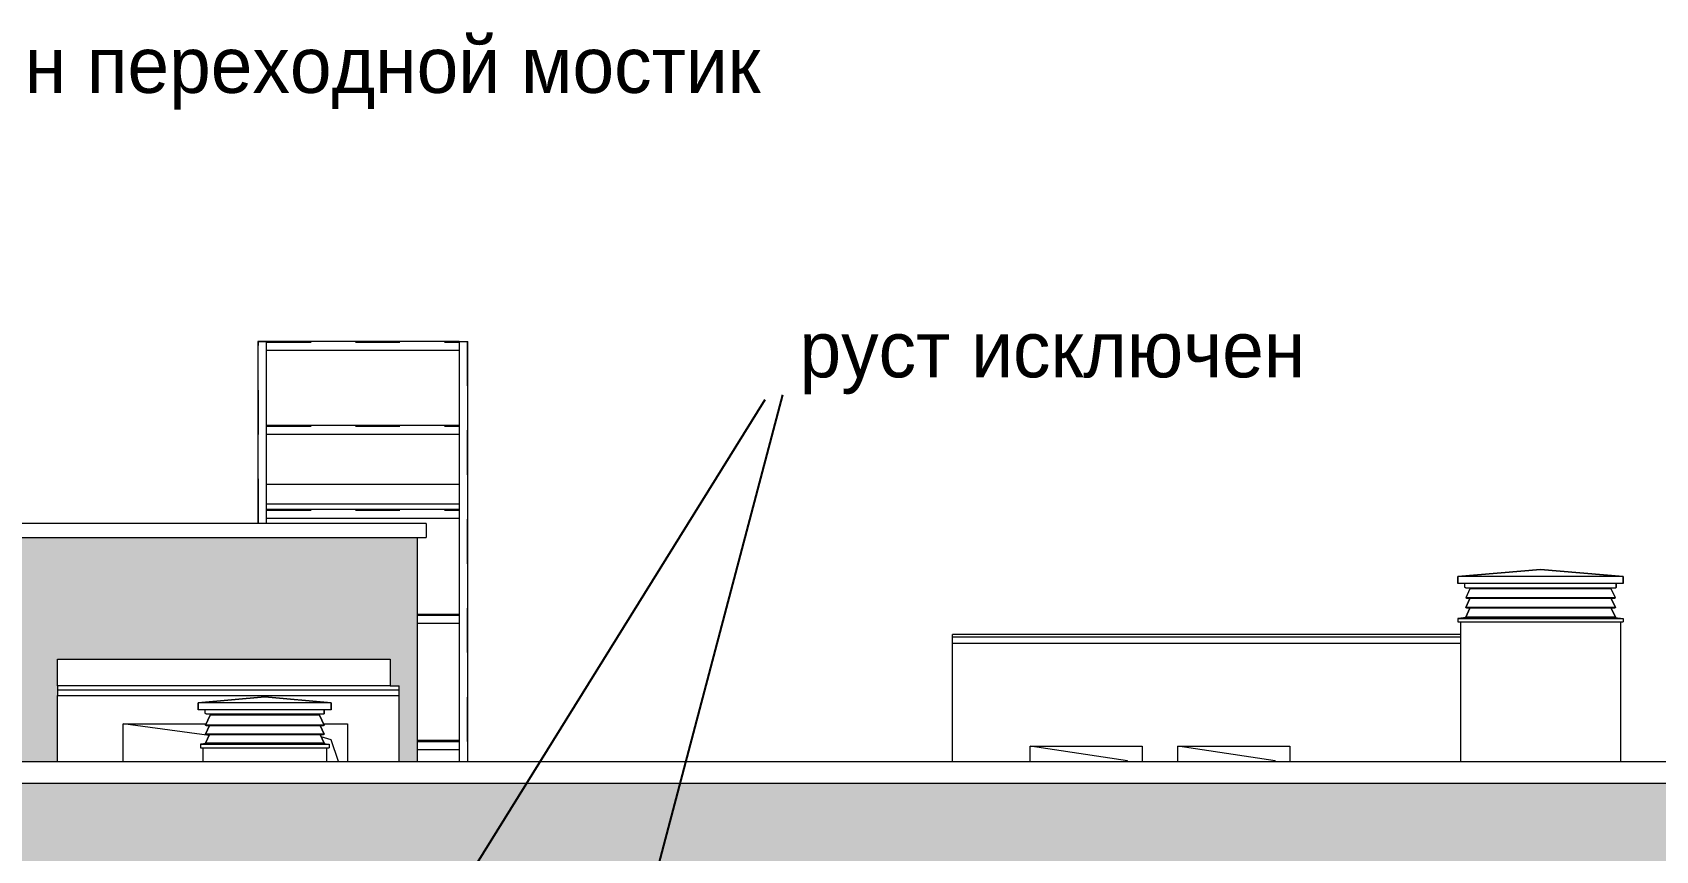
# Model space of a CAD drawing. Header units: millimetres. Extents: x 3914 to 319671, y -18248 to 19136.
# Drawn here: x 129755 to 141344, y 13295 to 19136 of the extents above; entities that cross this region are included whole.
import ezdxf

# ---------------------------------------------------------------- set-up
doc = ezdxf.new("R2010")
doc.units = ezdxf.units.MM
doc.linetypes.add('Штрих', pattern=[635, 317.5, -317.5])
for name, color, linetype, lineweight in [('A-GENM', 7, 'Continuous', 9), ('A-GENM-HDLN', 7, 'Штрих', 5), ('A-GLAZ', 7, 'Continuous', 9), ('A-GLAZ-1', 7, 'Continuous', 5), ('A-ROOF', 7, 'Continuous', 9), ('A-WALL', 7, 'Continuous', 5), ('A-WALL-PATT', 7, 'Continuous', 5), ('I-WALL', 7, 'Continuous', 5), ('S-BEAM', 7, 'Continuous', 9)]:
    doc.layers.add(name, color=color, linetype=linetype, lineweight=lineweight)

# ---------------------------------------------------------------- blocks, each defined once
blk = doc.blocks.new('парапет4 - парапет-20644611-АР2_ТР1_Фасад 1-___')
at = {"layer": 'A-GENM'}
for p, q in [((89050, 13930), (125390, 13930)), ((89057, 13776), (125383, 13776))]:
    blk.add_line(p, q, dxfattribs=at)
blk = doc.blocks.new('ОМ_Уголок_ГОСТ 8509-93 - ОМ_Уголок_ГОСТ 8509-93-30774130-АР2_ТР1_Фасад 1-___')
at = {"layer": 'A-GENM'}
for p, q in [((93607, 14080), (93310, 14080)), ((93310, 14017), (93607, 14017))]:
    blk.add_line(p, q, dxfattribs=at)
at = {"layer": 'A-GENM-HDLN'}
blk.add_line((93310, 14074), (93607, 14074), dxfattribs=at)
blk = doc.blocks.new('ОМ_Уголок_ГОСТ 8509-93 - ОМ_Уголок_ГОСТ 8509-93-30774131-АР2_ТР1_Фасад 1-___')
at = {"layer": 'A-GENM'}
for p, q in [((93607, 15730), (92233, 15730)), ((92233, 15667), (93607, 15667))]:
    blk.add_line(p, q, dxfattribs=at)
at = {"layer": 'A-GENM-HDLN'}
blk.add_line((92233, 15724), (93607, 15724), dxfattribs=at)
blk = doc.blocks.new('ОМ_Уголок_ГОСТ 8509-93 - ОМ_Уголок_ГОСТ 8509-93-V107-АР2_ТР1_Фасад 1-___')
at = {"layer": 'A-GENM'}
for p, q in [((92170, 16930), (92233, 16930)), ((92170, 16930), (92170, 15630)), ((92233, 15630), (92233, 16930))]:
    blk.add_line(p, q, dxfattribs=at)
at = {"layer": 'A-GENM-HDLN'}
for p, q in [((92176, 16930), (92170, 16930)), ((92233, 16930), (92176, 16930)), ((92176, 15630), (92176, 16930))]:
    blk.add_line(p, q, dxfattribs=at)
blk = doc.blocks.new('ОМ_Уголок_ГОСТ 8509-93 - ОМ_Уголок_ГОСТ 8509-93-V108-АР2_ТР1_Фасад 1-___')
at = {"layer": 'A-GENM'}
for p, q in [((93607, 16930), (93670, 16930)), ((93607, 16930), (93607, 13930)), ((93670, 13930), (93670, 16930))]:
    blk.add_line(p, q, dxfattribs=at)
at = {"layer": 'A-GENM-HDLN'}
for p, q in [((93607, 16930), (93664, 16930)), ((93664, 16930), (93670, 16930)), ((93664, 16930), (93664, 13930))]:
    blk.add_line(p, q, dxfattribs=at)
blk = doc.blocks.new('ОМ_Лист_Прокат_ГОСТ 19903-2015 - ОМ_Лист_Прокат_ГОСТ 19903-2015-30774132-АР2_ТР1_Фасад 1-___')
at = {"layer": 'A-GENM'}
for p, q in [((92233, 15910), (93607, 15910)), ((92233, 15770), (93607, 15770))]:
    blk.add_line(p, q, dxfattribs=at)
blk = doc.blocks.new('ЗВ_Общее_Ламель_СКБ_Полоса - ЗВ_Общее_Ламель_СКБ_Полоса-28280205-АР2_ТР1_Фасад 1-___')
at = {"layer": 'S-BEAM'}
for p, q in [((92615, 14187), (92643, 14126)), ((92643, 14126), (92639, 14124))]:
    blk.add_line(p, q, dxfattribs=at)
blk = doc.blocks.new('ЗВ_Общее_Ламель_СКБ_Полоса - ЗВ_Общее_Ламель_СКБ_Полоса-V140-АР2_ТР1_Фасад 1-___')
at = {"layer": 'S-BEAM'}
for p, q in [((91797, 14126), (91825, 14187)), ((91801, 14124), (91797, 14126))]:
    blk.add_line(p, q, dxfattribs=at)
blk = doc.blocks.new('ЗВ_Общее_Ламель_СКБ_Полоса - ЗВ_Общее_Ламель_СКБ_Полоса-28279588-АР2_ТР1_Фасад 1-___')
at = {"layer": 'S-BEAM'}
for p, q in [((118635, 14187), (118607, 14126)), ((119453, 14126), (119425, 14187)), ((118607, 14126), (118611, 14124)), ((119453, 14126), (118607, 14126)), ((118611, 14124), (119449, 14124)), ((119449, 14124), (119453, 14126))]:
    blk.add_line(p, q, dxfattribs=at)
blk = doc.blocks.new('ЗВ_Общее_Ламель_СКБ_Полоса - ЗВ_Общее_Ламель_СКБ_Полоса-V134-АР2_ТР1_Фасад 1-___')
at = {"layer": 'S-BEAM'}
for p, q in [((118640, 14262), (118607, 14190)), ((119420, 14262), (118640, 14262)), ((119453, 14190), (119420, 14262)), ((118607, 14190), (118611, 14187)), ((119453, 14190), (118607, 14190)), ((118611, 14187), (119449, 14187)), ((119449, 14187), (119453, 14190))]:
    blk.add_line(p, q, dxfattribs=at)
blk = doc.blocks.new('ЗВ_Общее_Ламель_СКБ_Полоса - ЗВ_Общее_Ламель_СКБ_Полоса-V141-АР2_ТР1_Фасад 1-___')
at = {"layer": 'S-BEAM'}
for p, q in [((91797, 14190), (91830, 14262)), ((91801, 14187), (91797, 14190))]:
    blk.add_line(p, q, dxfattribs=at)
blk = doc.blocks.new('ЗВ_Общее_Ламель_СКБ_Полоса - ЗВ_Общее_Ламель_СКБ_Полоса-V142-АР2_ТР1_Фасад 1-___')
at = {"layer": 'S-BEAM'}
for p, q in [((92610, 14262), (92643, 14190)), ((92643, 14190), (92639, 14187))]:
    blk.add_line(p, q, dxfattribs=at)
blk = doc.blocks.new('ЗВ_Общее_Труба профильная_СКБ - ЗВ_Общее_Труба профильная_СКБ-28280207-АР2_ТР1_Фасад 1-___')
at = {"layer": 'S-BEAM'}
blk.add_line((92645, 14276), (92645, 14300), dxfattribs=at)
at = {"layer": 'S-BEAM', "flags": 128}
blk.add_lwpolyline([(92639, 14270), (92640, 14270), (92642, 14271), (92643, 14271), (92644, 14272), (92644, 14273), (92645, 14275), (92645, 14276)], dxfattribs=at)
blk = doc.blocks.new('ЗВ_Общее_Труба профильная_СКБ - ЗВ_Общее_Труба профильная_СКБ-28279590-АР2_ТР1_Фасад 1-___')
at = {"layer": 'S-BEAM'}
for p, q in [((118605, 14276), (118605, 14300)), ((118611, 14270), (119449, 14270)), ((119455, 14300), (119455, 14276))]:
    blk.add_line(p, q, dxfattribs=at)
at = {"layer": 'S-BEAM', "flags": 128}
for points in [[(118611, 14270), (118610, 14270), (118608, 14271), (118607, 14271), (118606, 14272), (118606, 14273), (118605, 14275), (118605, 14276)], [(119455, 14276), (119455, 14275), (119454, 14273), (119454, 14272), (119453, 14271), (119452, 14271), (119450, 14270), (119449, 14270)]]:
    blk.add_lwpolyline(points, dxfattribs=at)
blk = doc.blocks.new('ЗВ_Общее_Покрывной элемент_СКБ - ЗВ_Общее_Покрывной элемент_СКБ-28280209-АР2_ТР1_Фасад 1-___')
at = {"layer": 'S-BEAM'}
for p, q in [((91745, 14350), (92220, 14392)), ((91745, 14300), (91745, 14350))]:
    blk.add_line(p, q, dxfattribs=at)
blk = doc.blocks.new('ЗВ_Общее_Покрывной элемент_СКБ - ЗВ_Общее_Покрывной элемент_СКБ-V143-АР2_ТР1_Фасад 1-___')
at = {"layer": 'S-BEAM'}
for p, q in [((92220, 14392), (92695, 14350)), ((92695, 14350), (92695, 14300))]:
    blk.add_line(p, q, dxfattribs=at)
blk = doc.blocks.new('ЗВ_Общее_Покрывной элемент_СКБ - ЗВ_Общее_Покрывной элемент_СКБ-28280210-АР2_ТР1_Фасад 1-___')
at = {"layer": 'S-BEAM'}
for p, q in [((92220, 14392), (91745, 14350)), ((92695, 14350), (92220, 14392)), ((91745, 14350), (91745, 14300)), ((92695, 14350), (91745, 14350)), ((92695, 14300), (91745, 14300)), ((92695, 14300), (92695, 14350))]:
    blk.add_line(p, q, dxfattribs=at)
blk = doc.blocks.new('ЗВ_Общее_Отлив_СКБ - ЗВ_Общее_Отлив_СКБ-28280211-АР2_ТР1_Фасад 1-___')
at = {"layer": 'S-BEAM'}
for p, q in [((91825, 14060), (91760, 14053)), ((91760, 14053), (92680, 14053)), ((91760, 14053), (91760, 14028)), ((91760, 14028), (92680, 14028)), ((92615, 14060), (92680, 14053)), ((92680, 14053), (92680, 14028))]:
    blk.add_line(p, q, dxfattribs=at)
blk = doc.blocks.new('ЗВ_Общее_Ламель_СКБ_Полоса - ЗВ_Общее_Ламель_СКБ_Полоса-39497457-АР2_ТР1_Фасад 1-___')
at = {"layer": 'S-BEAM'}
for p, q in [((101835, 15094), (101864, 15030)), ((101864, 15030), (101860, 15028))]:
    blk.add_line(p, q, dxfattribs=at)
blk = doc.blocks.new('ЗВ_Общее_Ламель_СКБ_Полоса - ЗВ_Общее_Ламель_СКБ_Полоса-V144-АР2_ТР1_Фасад 1-___')
at = {"layer": 'S-BEAM'}
for p, q in [((100796, 15030), (100825, 15094)), ((100800, 15028), (100796, 15030))]:
    blk.add_line(p, q, dxfattribs=at)
blk = doc.blocks.new('ЗВ_Общее_Ламель_СКБ_Полоса - ЗВ_Общее_Ламель_СКБ_Полоса-28281197-АР2_ТР1_Фасад 1-___')
at = {"layer": 'S-BEAM'}
for p, q in [((100825, 15094), (100796, 15030)), ((101835, 15094), (100825, 15094)), ((101864, 15030), (101835, 15094)), ((100796, 15030), (100800, 15028)), ((101864, 15030), (100796, 15030)), ((100800, 15028), (101860, 15028)), ((101860, 15028), (101864, 15030))]:
    blk.add_line(p, q, dxfattribs=at)
blk = doc.blocks.new('ЗВ_Общее_Труба профильная_СКБ - ЗВ_Общее_Труба профильная_СКБ-39497458-АР2_ТР1_Фасад 1-___')
at = {"layer": 'S-BEAM'}
blk.add_line((101870, 15176), (101870, 15200), dxfattribs=at)
at = {"layer": 'S-BEAM', "flags": 128}
blk.add_lwpolyline([(101864, 15170), (101865, 15170), (101867, 15171), (101868, 15171), (101869, 15172), (101869, 15173), (101870, 15175), (101870, 15176)], dxfattribs=at)
blk = doc.blocks.new('ЗВ_Общее_Труба профильная_СКБ - ЗВ_Общее_Труба профильная_СКБ-28281366-АР2_ТР1_Фасад 1-___')
at = {"layer": 'S-BEAM'}
for p, q in [((100790, 15176), (100790, 15200)), ((101870, 15200), (101870, 15176)), ((100796, 15170), (101864, 15170))]:
    blk.add_line(p, q, dxfattribs=at)
at = {"layer": 'S-BEAM', "flags": 128}
for points in [[(100796, 15170), (100795, 15170), (100793, 15171), (100792, 15171), (100791, 15172), (100791, 15173), (100790, 15175), (100790, 15176)], [(101870, 15176), (101870, 15175), (101869, 15173), (101869, 15172), (101868, 15171), (101867, 15171), (101865, 15170), (101864, 15170)]]:
    blk.add_lwpolyline(points, dxfattribs=at)
blk = doc.blocks.new('ЗВ_Общее_Покрывной элемент_СКБ - ЗВ_Общее_Покрывной элемент_СКБ-39497460-АР2_ТР1_Фасад 1-___')
at = {"layer": 'S-BEAM'}
for p, q in [((100740, 15250), (101330, 15302)), ((100740, 15200), (100740, 15250))]:
    blk.add_line(p, q, dxfattribs=at)
blk = doc.blocks.new('ЗВ_Общее_Покрывной элемент_СКБ - ЗВ_Общее_Покрывной элемент_СКБ-V145-АР2_ТР1_Фасад 1-___')
at = {"layer": 'S-BEAM'}
for p, q in [((101330, 15302), (101920, 15250)), ((101920, 15250), (101920, 15200))]:
    blk.add_line(p, q, dxfattribs=at)
blk = doc.blocks.new('ЗВ_Общее_Покрывной элемент_СКБ - ЗВ_Общее_Покрывной элемент_СКБ-39497461-АР2_ТР1_Фасад 1-___')
at = {"layer": 'S-BEAM'}
for p, q in [((101330, 15302), (100740, 15250)), ((101920, 15250), (101330, 15302)), ((100740, 15250), (100740, 15200)), ((101920, 15250), (100740, 15250)), ((101920, 15200), (100740, 15200)), ((101920, 15200), (101920, 15250))]:
    blk.add_line(p, q, dxfattribs=at)
blk = doc.blocks.new('ЗВ_Общее_Отлив_СКБ - ЗВ_Общее_Отлив_СКБ-39497462-АР2_ТР1_Фасад 1-___')
at = {"layer": 'S-BEAM'}
for p, q in [((100820, 14960), (100740, 14952)), ((100740, 14952), (101920, 14952)), ((100740, 14952), (100740, 14927)), ((101840, 14960), (101920, 14952)), ((101920, 14952), (101920, 14927)), ((100740, 14927), (101920, 14927))]:
    blk.add_line(p, q, dxfattribs=at)
blk = doc.blocks.new('Фартук_СКБ_Полоса - Ф1_860 мм_Стена 650 мм-31988170-АР2_ТР1_Фасад 1-___')
at = {"layer": 'A-GENM'}
for p, q in [((93372, 15630), (85010, 15630)), ((93372, 15630), (93372, 15530)), ((85010, 15530), (93372, 15530))]:
    blk.add_line(p, q, dxfattribs=at)
blk = doc.blocks.new('AR_Отверстие прямоугольное _в стене__БезПР - AR_Отверстие прямоугольное _в стене__БезПР-35794787-АР2_ТР1_Фасад 1-___')
at = {"layer": 'A-GLAZ-1'}
for p, q in [((92695, 14085), (92623, 14107)), ((92747, 13930), (92695, 14085))]:
    blk.add_line(p, q, dxfattribs=at)
blk = doc.blocks.new('AR_Отверстие прямоугольное _в стене__БезПР - AR_Отверстие прямоугольное _в стене__БезПР-35794792-АР2_ТР1_Фасад 1-___')
at = {"layer": 'A-GLAZ-1'}
blk.add_line((91822, 14116), (91210, 14200), dxfattribs=at)
blk = doc.blocks.new('AR_Отверстие прямоугольное _в стене__БезПР - AR_Отверстие прямоугольное _в стене__БезПР-35794802-АР2_ТР1_Фасад 1-___')
at = {"layer": 'A-GLAZ-1'}
for p, q in [((98380, 13935), (97685, 14040)), ((98381, 13930), (98380, 13935))]:
    blk.add_line(p, q, dxfattribs=at)

msp = doc.modelspace()

# ---------------------------------------------------------------- hatches: boundary and pattern name
at = {"layer": 'A-WALL-PATT'}
h = msp.add_hatch(dxfattribs=at)
h.set_pattern_fill('FP_24', color=256, style=0, pattern_type=2)
h.set_pattern_definition([(180, (132488.65, 12591), (-2e-14, -154), [125, -137]), (90, (132488.65, 12526), (-262, 2e-14), [65, -89]), (180, (132488.65, 12526), (-2e-14, -154), [125, -137]), (90, (132500.65, 12526), (-262, 2e-14), [65, -89]), (180, (132625.65, 12526), (-2e-14, -154), [125, -137]), (180, (132625.65, 12591), (-2e-14, -154), [125, -137]), (90, (132369.65, 12603), (-262, 2e-14), [65, -89]), (90, (132619.65, 12603), (-262, 2e-14), [65, -89]), (0, (132369.65, 12603), (0, -154), [250, -12]), (0, (132369.65, 12668), (0, -154), [250, -12])])
h.paths.add_polyline_path([(124163.7, 13510), (124163.7, 13730), (125333.7, 13730), (125333.7, 13776), (124201.7, 13776.4), (124200.9, 13779.8), (124198.7, 13777.2), (124195.6, 13776), (124143.7, 13776), (124143.7, 13510)], flags=0)
h.paths.add_polyline_path([(128253.5, 13730), (128303.7, 13730), (128303.7, 13776), (128203.7, 13776), (128203.7, 13730), (128249.9, 13730)], flags=0)
h.paths.add_polyline_path([(125206, 13930), (125333.7, 13930), (125333.7, 15110), (128033.7, 15110), (128033.7, 14367.9), (128238.7, 14349.1), (128237.7, 14300), (128188.7, 14300), (128188.1, 14273.4), (128185.3, 14270.6), (128182.7, 14270), (128033.7, 14270), (128033.7, 14262.1), (128153.2, 14262.1), (128187, 14189.6), (128182.5, 14187.5), (128158.3, 14187.5), (128187, 14125.9), (128182.5, 14123.7), (128158.3, 14123.7), (128187, 14062.1), (128182.5, 14060), (128158.2, 14060), (128223.7, 14053.1), (128223.7, 14028.1), (128203.7, 14028.1), (128203.7, 13930), (129933.7, 13930), (129933.7, 14660), (132308.7, 14660), (132308.7, 14470.2), (132373.7, 14470.2), (132373.7, 13930), (132503.7, 13930), (132503.7, 15530), (124143.7, 15530), (124143.7, 13930), (124822.9, 13930)], flags=0)
h = msp.add_hatch(dxfattribs=at)
h.set_pattern_fill('FP_21', color=256, style=0, pattern_type=2)
h.set_pattern_definition([(180, (164523.65, 8471), (-2e-14, -154), [125, -137]), (90, (164523.65, 8406), (-262, 2e-14), [65, -89]), (180, (164523.65, 8406), (-2e-14, -154), [125, -137]), (90, (164535.65, 8406), (-262, 2e-14), [65, -89]), (180, (164660.65, 8406), (-2e-14, -154), [125, -137]), (180, (164660.65, 8471), (-2e-14, -154), [125, -137]), (90, (164404.65, 8483), (-262, 2e-14), [65, -89]), (90, (164654.65, 8483), (-262, 2e-14), [65, -89]), (0, (164404.65, 8483), (0, -154), [250, -12]), (0, (164404.65, 8548), (0, -154), [250, -12])])
h.paths.add_polyline_path([(128303.7, 8400), (164273.7, 8400), (164273.7, 13776), (128303.7, 13774.9), (128303.7, 10879.6)], flags=0)
h.paths.add_polyline_path([(156234.4, 8866), (156223.7, 8867), (156223.7, 8900), (155173.7, 8900), (155173.7, 8866), (152873.7, 8867), (152873.7, 11400), (157123.7, 11400), (157123.7, 8866), (156771.1, 8866)], flags=0)
h.paths.add_polyline_path([(140023.7, 8866), (137323.7, 8867), (137323.7, 11400), (140023.7, 11400), (140023.7, 8867)], flags=0)
h.paths.add_polyline_path([(132516.3, 8866), (131923.7, 8867), (131923.7, 8900), (131123.7, 8900), (131123.7, 8866), (130223.7, 8867), (130223.7, 11400), (136273.7, 11400), (136273.7, 8866), (133973.7, 8867), (133973.7, 8900), (132823.7, 8900), (132823.7, 8866)], flags=0)
h.paths.add_polyline_path([(159423.7, 8866), (158523.7, 8867), (158523.7, 11400), (162923.7, 11400), (162923.7, 8866), (160623.7, 8867), (160622.7, 8900), (159423.7, 8900), (159423.7, 8867)], flags=0)
h.paths.add_polyline_path([(145508.5, 8866), (145423.7, 8867), (145423.7, 8900), (144373.7, 8900), (144373.7, 8866), (142073.7, 8867), (142073.7, 11400), (146323.7, 11400), (146323.7, 8866)], flags=0)
h.paths.add_polyline_path([(151637.6, 8866), (150823.7, 8867), (150823.7, 11400), (151723.7, 11400), (151723.7, 8866)], flags=0)
h.paths.add_polyline_path([(148123.7, 8866), (147223.7, 8867), (147223.7, 11400), (149923.7, 11400), (149923.7, 8866), (148383.1, 8866)], flags=0)

# ---------------------------------------------------------------- linework, layer by layer
at = {"color": 1}
for p, q in [((131556, 3090), (135113, 16548)), ((131969, 11660), (134986, 16516))]:
    msp.add_line(p, q, dxfattribs=at)
at = {"layer": 'A-ROOF'}
for p, q in [((136323.7, 14775), (136323.7, 14838)), ((139953.7, 14838), (136323.7, 14838)), ((139953.7, 14819), (136323.7, 14819)), ((136323.7, 14775), (139953.7, 14775)), ((129933.7, 14470.2), (129933.7, 14400.7)), ((132373.7, 14439), (129933.7, 14439)), ((129933.7, 14400.7), (132373.7, 14400.7)), ((132373.7, 14400.7), (132373.7, 14470.2))]:
    msp.add_line(p, q, dxfattribs=at)
at = {"layer": 'A-WALL'}
for p, q in [((132503.7, 13930), (132503.7, 15530)), ((139953.7, 13930), (139953.7, 14926.5)), ((141093.7, 14926.5), (141093.7, 13930)), ((136323.7, 13930), (136323.7, 14775)), ((129933.7, 14470.2), (129933.7, 14660)), ((129933.7, 14660), (132308.7, 14660)), ((132308.7, 14660), (132308.7, 14470.2)), ((129933.7, 13930), (129933.7, 14400.7)), ((132308.7, 14470.2), (132373.7, 14470.2)), ((132373.7, 13930), (132373.7, 14400.7)), ((130403.7, 13930), (130403.7, 14200)), ((130403.7, 14200), (130995.2, 14200)), ((131832.1, 14200), (132003.7, 14200)), ((132003.7, 14200), (132003.7, 13930)), ((130973.7, 13930), (130973.7, 14028.1)), ((131853.7, 14028.1), (131853.7, 13930)), ((136878.7, 13930), (136878.7, 14040)), ((136878.7, 14040), (137678.7, 14040)), ((137678.7, 14040), (137678.7, 13930)), ((137933.7, 13930), (137933.7, 14040)), ((137933.7, 14040), (138733.7, 14040)), ((138733.7, 14040), (138733.7, 13930))]:
    msp.add_line(p, q, dxfattribs=at)
at = {"layer": 'I-WALL'}
msp.add_line((129933.7, 14472.6), (132308.7, 14472.6), dxfattribs=at)

# ---------------------------------------------------------------- block references
at = {"layer": 'A-GENM'}
for name, p in [('ОМ_Уголок_ГОСТ 8509-93 - ОМ_Уголок_ГОСТ 8509-93-V107-АР2_ТР1_Фасад 1-___', (39193.7, 0)), ('ОМ_Уголок_ГОСТ 8509-93 - ОМ_Уголок_ГОСТ 8509-93-30774131-АР2_ТР1_Фасад 1-___', (39193.7, 1200)), ('ОМ_Уголок_ГОСТ 8509-93 - ОМ_Уголок_ГОСТ 8509-93-V108-АР2_ТР1_Фасад 1-___', (39193.7, 0)), ('ОМ_Уголок_ГОСТ 8509-93 - ОМ_Уголок_ГОСТ 8509-93-30774131-АР2_ТР1_Фасад 1-___', (39193.7, 600)), ('ОМ_Лист_Прокат_ГОСТ 19903-2015 - ОМ_Лист_Прокат_ГОСТ 19903-2015-30774132-АР2_ТР1_Фасад 1-___', (39193.7, 0)), ('ОМ_Уголок_ГОСТ 8509-93 - ОМ_Уголок_ГОСТ 8509-93-30774131-АР2_ТР1_Фасад 1-___', (39193.7, 0)), ('Фартук_СКБ_Полоса - Ф1_860 мм_Стена 650 мм-31988170-АР2_ТР1_Фасад 1-___', (39193.7, 0)), ('ОМ_Уголок_ГОСТ 8509-93 - ОМ_Уголок_ГОСТ 8509-93-30774130-АР2_ТР1_Фасад 1-___', (39193.7, 900)), ('ОМ_Уголок_ГОСТ 8509-93 - ОМ_Уголок_ГОСТ 8509-93-30774130-АР2_ТР1_Фасад 1-___', (39193.7, 0)), ('парапет4 - парапет-20644611-АР2_ТР1_Фасад 1-___', (39193.7, 0))]:
    msp.add_blockref(name, p, dxfattribs=at)
at = {"layer": 'A-GLAZ'}
for name, p in [('AR_Отверстие прямоугольное _в стене__БезПР - AR_Отверстие прямоугольное _в стене__БезПР-35794792-АР2_ТР1_Фасад 1-___', (39193.7, 0)), ('AR_Отверстие прямоугольное _в стене__БезПР - AR_Отверстие прямоугольное _в стене__БезПР-35794787-АР2_ТР1_Фасад 1-___', (39193.7, 0)), ('AR_Отверстие прямоугольное _в стене__БезПР - AR_Отверстие прямоугольное _в стене__БезПР-35794802-АР2_ТР1_Фасад 1-___', (39193.7, 0)), ('AR_Отверстие прямоугольное _в стене__БезПР - AR_Отверстие прямоугольное _в стене__БезПР-35794802-АР2_ТР1_Фасад 1-___', (40248.7, 0))]:
    msp.add_blockref(name, p, dxfattribs=at)
at = {"layer": 'S-BEAM'}
for name, p in [('ЗВ_Общее_Покрывной элемент_СКБ - ЗВ_Общее_Покрывной элемент_СКБ-39497460-АР2_ТР1_Фасад 1-___', (39193.7, 0)), ('ЗВ_Общее_Покрывной элемент_СКБ - ЗВ_Общее_Покрывной элемент_СКБ-39497461-АР2_ТР1_Фасад 1-___', (39193.7, 0)), ('ЗВ_Общее_Покрывной элемент_СКБ - ЗВ_Общее_Покрывной элемент_СКБ-V145-АР2_ТР1_Фасад 1-___', (39193.7, 0)), ('ЗВ_Общее_Труба профильная_СКБ - ЗВ_Общее_Труба профильная_СКБ-28281366-АР2_ТР1_Фасад 1-___', (39193.7, 0)), ('ЗВ_Общее_Труба профильная_СКБ - ЗВ_Общее_Труба профильная_СКБ-39497458-АР2_ТР1_Фасад 1-___', (39193.7, 0)), ('ЗВ_Общее_Ламель_СКБ_Полоса - ЗВ_Общее_Ламель_СКБ_Полоса-28281197-АР2_ТР1_Фасад 1-___', (39193.7, 68.3)), ('ЗВ_Общее_Ламель_СКБ_Полоса - ЗВ_Общее_Ламель_СКБ_Полоса-V144-АР2_ТР1_Фасад 1-___', (39193.7, 0)), ('ЗВ_Общее_Ламель_СКБ_Полоса - ЗВ_Общее_Ламель_СКБ_Полоса-28281197-АР2_ТР1_Фасад 1-___', (39193.7, 0)), ('ЗВ_Общее_Ламель_СКБ_Полоса - ЗВ_Общее_Ламель_СКБ_Полоса-39497457-АР2_ТР1_Фасад 1-___', (39193.7, 0)), ('ЗВ_Общее_Отлив_СКБ - ЗВ_Общее_Отлив_СКБ-39497462-АР2_ТР1_Фасад 1-___', (39193.7, 0)), ('ЗВ_Общее_Ламель_СКБ_Полоса - ЗВ_Общее_Ламель_СКБ_Полоса-V144-АР2_ТР1_Фасад 1-___', (39193.7, -68.3)), ('ЗВ_Общее_Ламель_СКБ_Полоса - ЗВ_Общее_Ламель_СКБ_Полоса-28281197-АР2_ТР1_Фасад 1-___', (39193.7, -68.3)), ('ЗВ_Общее_Ламель_СКБ_Полоса - ЗВ_Общее_Ламель_СКБ_Полоса-39497457-АР2_ТР1_Фасад 1-___', (39193.7, -68.3)), ('ЗВ_Общее_Покрывной элемент_СКБ - ЗВ_Общее_Покрывной элемент_СКБ-28280209-АР2_ТР1_Фасад 1-___', (39193.7, 0)), ('ЗВ_Общее_Покрывной элемент_СКБ - ЗВ_Общее_Покрывной элемент_СКБ-28280210-АР2_ТР1_Фасад 1-___', (39193.7, 0)), ('ЗВ_Общее_Покрывной элемент_СКБ - ЗВ_Общее_Покрывной элемент_СКБ-V143-АР2_ТР1_Фасад 1-___', (39193.7, 0)), ('ЗВ_Общее_Труба профильная_СКБ - ЗВ_Общее_Труба профильная_СКБ-28279590-АР2_ТР1_Фасад 1-___', (12383.7, 0)), ('ЗВ_Общее_Ламель_СКБ_Полоса - ЗВ_Общее_Ламель_СКБ_Полоса-V134-АР2_ТР1_Фасад 1-___', (12383.7, 0)), ('ЗВ_Общее_Ламель_СКБ_Полоса - ЗВ_Общее_Ламель_СКБ_Полоса-V141-АР2_ТР1_Фасад 1-___', (39193.7, 0)), ('ЗВ_Общее_Ламель_СКБ_Полоса - ЗВ_Общее_Ламель_СКБ_Полоса-V142-АР2_ТР1_Фасад 1-___', (39193.7, 0)), ('ЗВ_Общее_Труба профильная_СКБ - ЗВ_Общее_Труба профильная_СКБ-28280207-АР2_ТР1_Фасад 1-___', (39193.7, 0)), ('ЗВ_Общее_Ламель_СКБ_Полоса - ЗВ_Общее_Ламель_СКБ_Полоса-V140-АР2_ТР1_Фасад 1-___', (39193.7, 0)), ('ЗВ_Общее_Ламель_СКБ_Полоса - ЗВ_Общее_Ламель_СКБ_Полоса-28279588-АР2_ТР1_Фасад 1-___', (12383.7, 0)), ('ЗВ_Общее_Ламель_СКБ_Полоса - ЗВ_Общее_Ламель_СКБ_Полоса-28280205-АР2_ТР1_Фасад 1-___', (39193.7, 0)), ('ЗВ_Общее_Отлив_СКБ - ЗВ_Общее_Отлив_СКБ-28280211-АР2_ТР1_Фасад 1-___', (39193.7, 0)), ('ЗВ_Общее_Ламель_СКБ_Полоса - ЗВ_Общее_Ламель_СКБ_Полоса-V140-АР2_ТР1_Фасад 1-___', (39193.7, -63.7)), ('ЗВ_Общее_Ламель_СКБ_Полоса - ЗВ_Общее_Ламель_СКБ_Полоса-28279588-АР2_ТР1_Фасад 1-___', (12383.7, -63.7)), ('ЗВ_Общее_Ламель_СКБ_Полоса - ЗВ_Общее_Ламель_СКБ_Полоса-28280205-АР2_ТР1_Фасад 1-___', (39193.7, -63.7))]:
    msp.add_blockref(name, p, dxfattribs=at)

# ---------------------------------------------------------------- texts
at = {"color": 1, "char_height": 400, "attachment_point": 1}
for s, insert in [('исключен переходной мостик', (127609.9, 19104)), ('руст исключен', (135231.9, 17073))]:
    msp.add_mtext_dynamic_manual_height_columns(s, width=24683, gutter_width=1, heights=[0], dxfattribs=dict(at, insert=insert))

doc.saveas('drawing.dxf')
